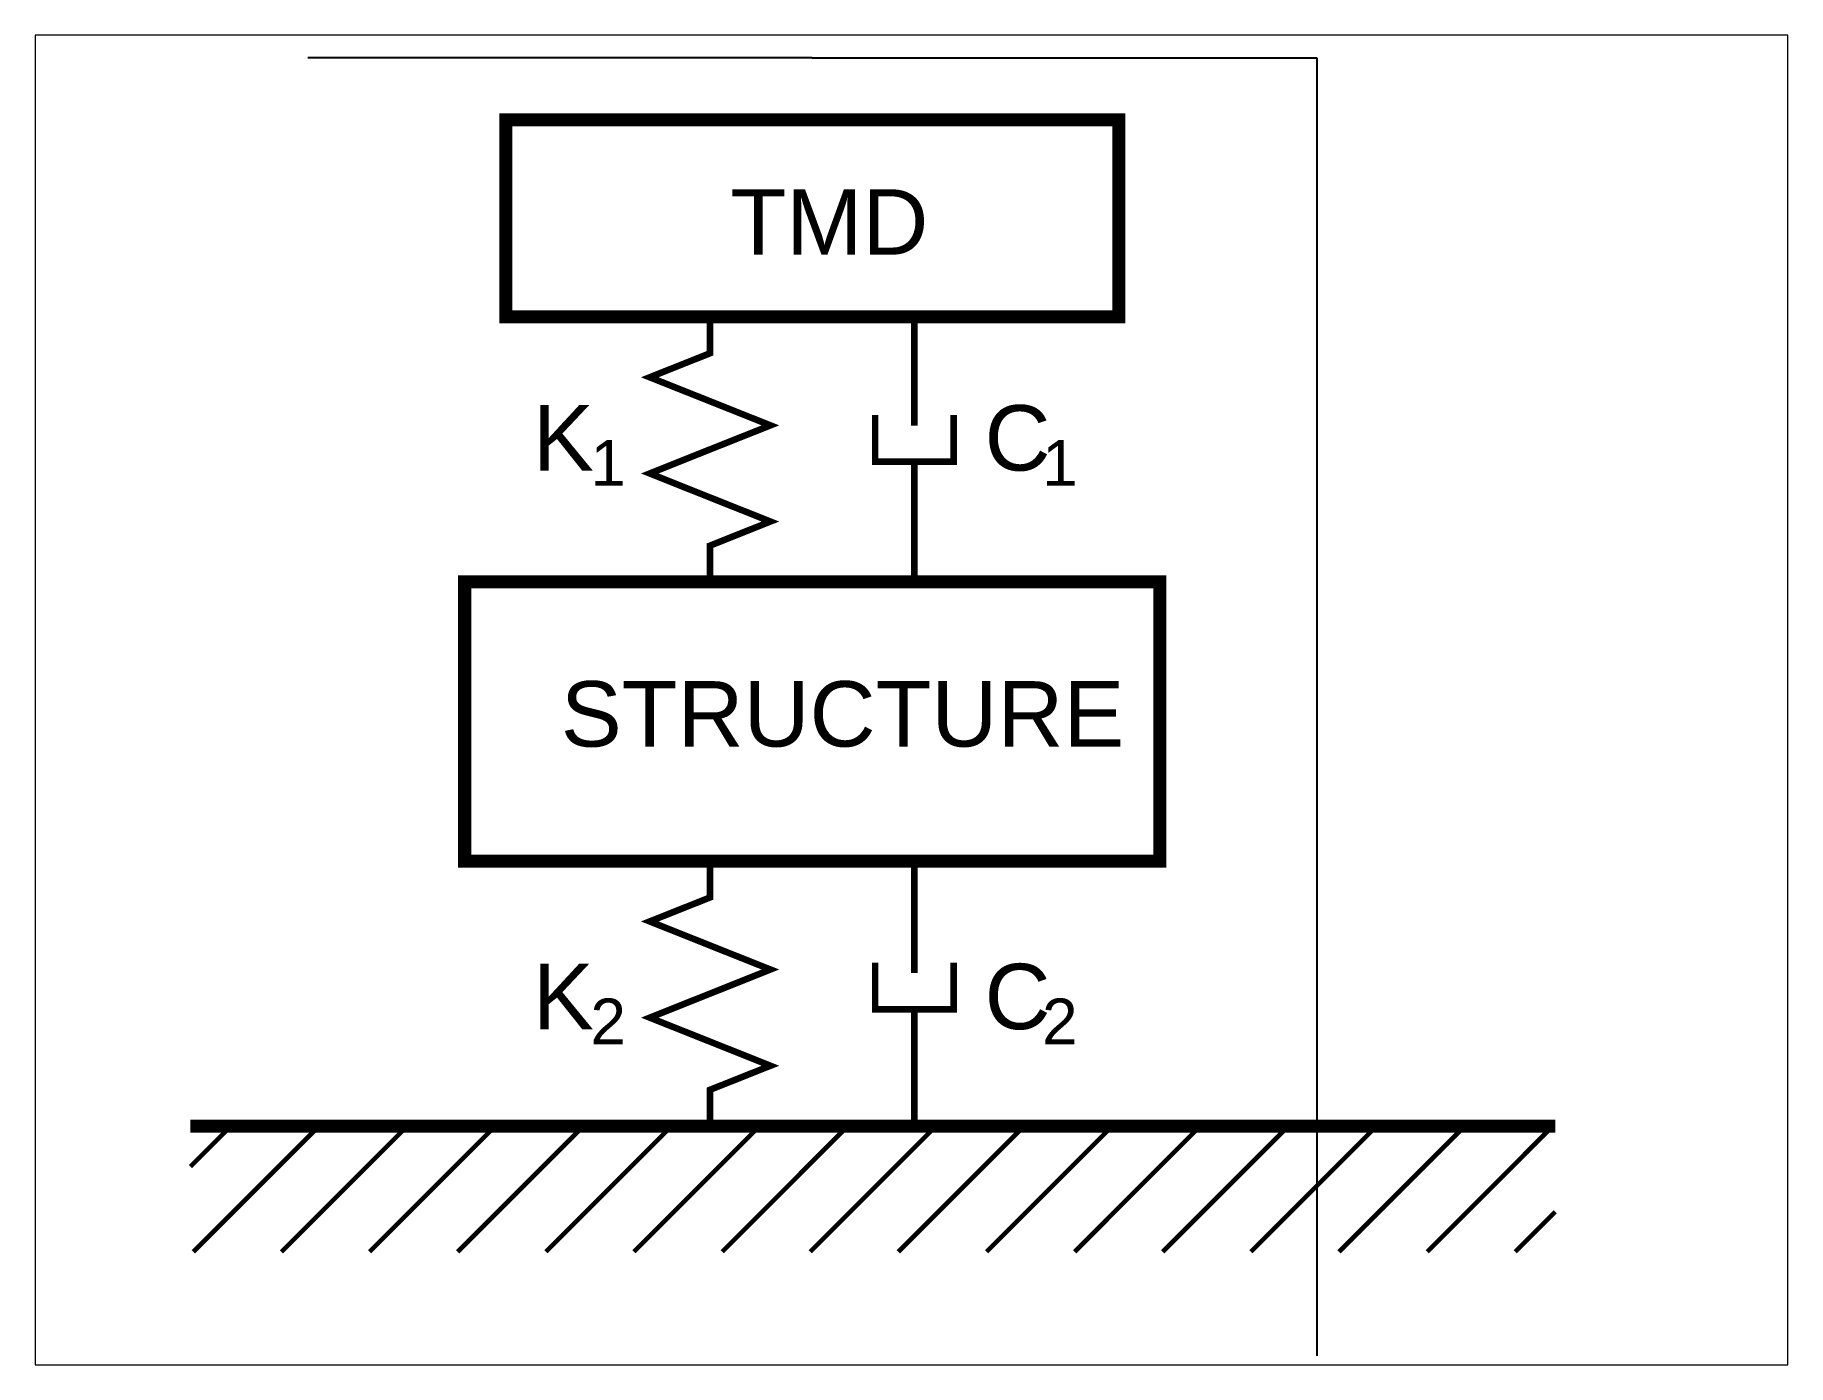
# Paper-space layout 'Układ1' of a CAD drawing. Header units: millimetres. Extents: x 26 to 231, y 20 to 176.
# The model-space entities are those that its viewports show. They can reach past a viewport. Long polylines and large blocks are cut down to what shows.
import ezdxf

# ---------------------------------------------------------------- set-up
doc = ezdxf.new("R2010")
doc.units = ezdxf.units.MM
doc.layers.add('Opis', color=7, linetype='Continuous')
doc.styles.get("Standard").update_dxf_attribs({"font": 'arial.ttf'})

msp = doc.modelspace()

# ---------------------------------------------------------------- linework, layer by layer
for p, q in [((811.1, 1690.1), (39.8, 1690.1)), ((811.1, 1690.1), (1582.3, 1690.1)), ((1582.3, 1690.1), (1582.3, -293.8)), ((967.2, 1072.8), (967.2, 889.1))]:
    msp.add_line(p, q)
at = {"const_width": 20}
for points in [[(1279.6, 1595.3), (342.6, 1595.3), (342.6, 1294.2), (1279.6, 1294.2)], [(279.7, 889.1), (1342.5, 889.1), (1342.5, 462.1), (279.7, 462.1)]]:
    msp.add_lwpolyline(points, close=True, dxfattribs=at)
for points, const_width in [([(654.9, 889.1), (654.9, 944.5), (747.1, 981.3), (654.9, 1018), (562.7, 1054.8), (654.9, 1091.6), (747.1, 1128.3), (654.9, 1165.1), (562.7, 1201.8), (654.9, 1238.6), (654.9, 1294.2)], 10), ([(967.2, 1128.1), (967.2, 1294.2)], 10), ([(967.2, 1072.8), (907.2, 1072.8), (907.2, 1144.2)], 10), ([(967.2, 889.1), (967.2, 1072.8), (1027.3, 1072.8), (1027.3, 1144.2)], 10), ([(654.9, 462.1), (654.9, 406.7), (562.7, 370), (654.9, 333.2), (747.1, 296.5), (654.9, 259.7), (562.7, 222.9), (654.9, 186.2), (747.1, 149.4), (654.9, 112.7), (654.9, 57.1)], 10), ([(967.2, 462.1), (967.2, 291.4)], 10), ([(967.2, 235.5), (907.2, 235.5), (907.2, 306.8)], 10), ([(1027.3, 306.8), (1027.3, 235.5), (967.2, 235.5), (967.2, 57.1)], 10), ([(-139.4, 57.1), (1946.7, 57.1)], 20), ([(-139.4, -4.7), (-77.6, 57.1)], 7), ([(-135, -135), (57.1, 57.1)], 7), ([(-0.3, -135), (191.8, 57.1)], 7), ([(134.4, -135), (326.5, 57.1)], 7), ([(269.1, -135), (461.2, 57.1)], 7), ([(403.8, -135), (595.9, 57.1)], 7), ([(538.5, -135), (730.6, 57.1)], 7), ([(673.3, -135), (865.3, 57.1)], 7), ([(808, -135), (1000, 57.1)], 7), ([(942.7, -135), (1134.7, 57.1)], 7), ([(1077.4, -135), (1269.4, 57.1)], 7), ([(1212.1, -135), (1404.1, 57.1)], 7), ([(1346.8, -135), (1538.8, 57.1)], 7), ([(1481.5, -135), (1673.5, 57.1)], 7), ([(1616.2, -135), (1808.2, 57.1)], 7), ([(1750.9, -135), (1942.9, 57.1)], 7), ([(1885.6, -135), (1946.7, -73.8)], 7)]:
    msp.add_lwpolyline(points, dxfattribs=dict(const_width=const_width))

# ---------------------------------------------------------------- texts
at = {"layer": 'Opis', "attachment_point": 1}
for s, insert, char_height in [('{\\fSansSerif|b0|i0|c2|p2;TMD}', (686, 1489.3), 100), ('{\\fSansSerif|b0|i0|c2|p2;K}', (383.9, 1159.2), 100), ('{\\fSansSerif|b0|i0|c2|p2;C}', (1074.4, 1159.2), 100), ('{\\fSansSerif|b0|i0|c2|p2;1}', (471.9, 1105.9), 70), ('{\\fSansSerif|b0|i0|c2|p2;1}', (1162.3, 1105.9), 70), ('{\\fSansSerif|b0|i0|c2|p2;STRUCTURE}', (426.7, 737.3), 100), ('{\\fSansSerif|b0|i0|c2|p2;K}', (383.9, 305.3), 100), ('{\\fSansSerif|b0|i0|c2|p2;C}', (1074.4, 305.3), 100), ('{\\fSansSerif|b0|i0|c2|p2;2}', (471.9, 252.1), 70), ('{\\fSansSerif|b0|i0|c2|p2;2}', (1162.3, 252.1), 70)]:
    msp.add_mtext_dynamic_manual_height_columns(s, width=175.408, gutter_width=12.5, heights=[0], dxfattribs=dict(at, insert=insert, char_height=char_height))

psp = doc.layouts.new('Układ1')

# ---------------------------------------------------------------- viewports
at = {"layer": '0'}
psp.add_viewport(center=(128.5, 97.5), size=(205.6, 156), view_center_point=(962.74, 708.5), view_height=2032.9103, dxfattribs=at)

doc.saveas('drawing.dxf')
